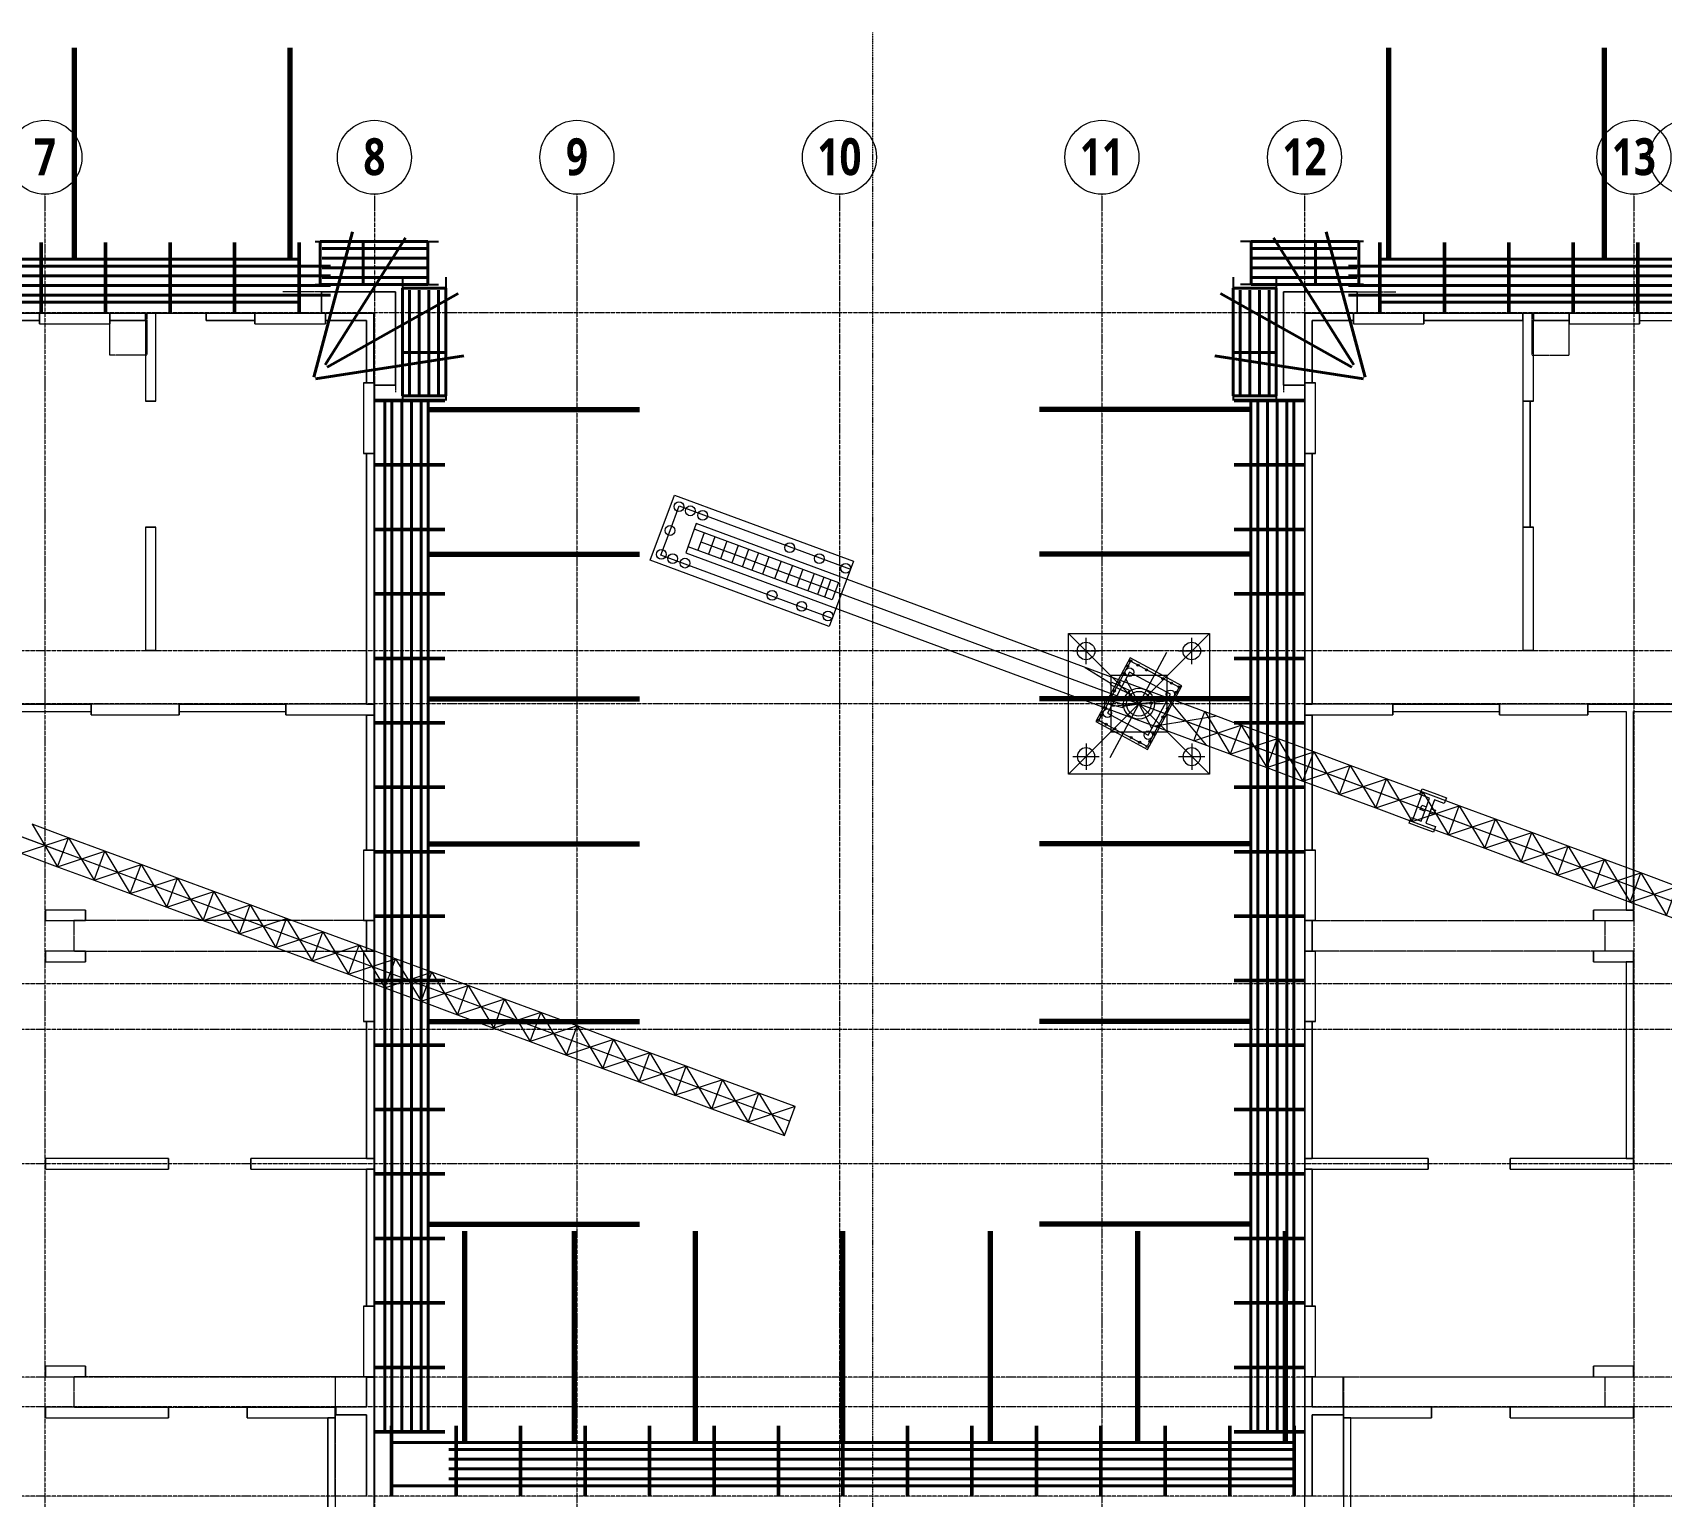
# Model space of a CAD drawing. Header units: millimetres. Extents: x -41779 to 122129, y -6962 to 59838.
# Drawn here: x 1830 to 48065, y 18276 to 59838 of the extents above; entities that cross this region are included whole.
import ezdxf

# ---------------------------------------------------------------- set-up
doc = ezdxf.new("R2010")
doc.units = ezdxf.units.MM
for name, pattern in [('Dash', [6.35, 3.175, -3.175]), ('Dash Dot 3mm', [5, 3, -1, 0, -1]), ('Grid Line', [10, 8, -1, 0, -1])]:
    doc.linetypes.add(name, pattern=pattern)
for name, color, linetype, lineweight in [('10-NR-Text', 4, 'Continuous', 5), ('A-ANNO-MATC', 214, 'Dash Dot 3mm', 9), ('A-DETL', 90, 'Continuous', 5), ('A-DETL-HDLN', 90, 'Dash', 5), ('A-FLOR', 192, 'Continuous', 5), ('A-WALL', 113, 'Continuous', 15), ('kp1', 215, 'Continuous', 15), ('S-BEAM', 12, 'Continuous', 15), ('S-GRID', 1, 'Continuous', 5), ('S-GRID-IDEN', 1, 'Continuous', 9), ('Site Planning 180317_dwg', 8, 'Continuous', 5), ('VATLIEU', 32, 'Continuous', 13)]:
    doc.layers.add(name, color=color, linetype=linetype, lineweight=lineweight)
doc.styles.add('Roboto_B', font='Roboto-Bold.ttf', dxfattribs={"width": 0.8, "height": 1050})

# ---------------------------------------------------------------- blocks, each defined once
blk = doc.blocks.new('BMS-SUPPER STRUCTURE_180317_rvt-1-Level 2 -  FRAME')
at = {"layer": 'A-FLOR', "color": 9}
for p, q in [((10033, 52481), (12133, 52481)), ((10033, 51871), (10033, 52481)), ((12133, 52481), (12133, 49831)), ((37333, 49831), (37333, 52481)), ((37333, 52481), (39433, 52481)), ((39433, 52481), (39433, 51871)), ((-2117, 51871), (2023, 51871)), ((2023, 51871), (4023, 51871)), ((4023, 51871), (5033, 51871)), ((5033, 51871), (5333, 51871)), ((5333, 51871), (8143, 51871)), ((8143, 51871), (10143, 51871)), ((10143, 51871), (10033, 51871)), ((10033, 51871), (10143, 51871)), ((10143, 51871), (11523, 51871)), ((11523, 51871), (10143, 51871)), ((10143, 51871), (11523, 51871)), ((11523, 51871), (11523, 49891)), ((11523, 49891), (11523, 51871)), ((11523, 51871), (11523, 49891)), ((37943, 49891), (37943, 51871)), ((37943, 51871), (39323, 51871)), ((37943, 49891), (37943, 51871)), ((37943, 51871), (39323, 51871)), ((39323, 51871), (41323, 51871)), ((39433, 51871), (39323, 51871)), ((39323, 51871), (39433, 51871)), ((41323, 51871), (44133, 51871)), ((44133, 51871), (44433, 51871)), ((44433, 51871), (45443, 51871)), ((45443, 51871), (47443, 51871)), ((47443, 51871), (51583, 51871)), ((11523, 49891), (11523, 47891)), ((11523, 49831), (11523, 49891)), ((11523, 49891), (11523, 49831)), ((12133, 49831), (11523, 49831)), ((37943, 49831), (37333, 49831)), ((37943, 47891), (37943, 49891)), ((37943, 49891), (37943, 49831)), ((37943, 49831), (37943, 49891)), ((11523, 47891), (11523, 40771)), ((37943, 40771), (37943, 47891)), ((11523, 40771), (11523, 40471)), ((37943, 40471), (37943, 40771)), ((11523, 40471), (11523, 40458)), ((11523, 40458), (11523, 36626)), ((37943, 40458), (37943, 40471)), ((37943, 36626), (37943, 40458)), ((11523, 36626), (11523, 34626)), ((37943, 34626), (37943, 36626)), ((11523, 34626), (11523, 33756)), ((37943, 33756), (37943, 34626)), ((11523, 33756), (11523, 31756)), ((37943, 31756), (37943, 33756)), ((11523, 31756), (11523, 27866)), ((37943, 27866), (37943, 31756)), ((11523, 27866), (11523, 27566)), ((37943, 27566), (37943, 27866)), ((11523, 27566), (11523, 23676)), ((37943, 23676), (37943, 27566)), ((11523, 23676), (11523, 21676)), ((37943, 21676), (37943, 23676)), ((11523, 21676), (11523, 21666)), ((11523, 21666), (11523, 18271)), ((37943, 18271), (37943, 21676))]:
    blk.add_line(p, q, dxfattribs=at)
at = {"layer": 'A-FLOR', "color": 55}
for p, q in [((10033, 52481), (10033, 51871)), ((12133, 52481), (10033, 52481)), ((12133, 49831), (12133, 52481)), ((39433, 52481), (37333, 52481)), ((37333, 52481), (37333, 49831)), ((39433, 51871), (39433, 52481)), ((2023, 51871), (-2117, 51871)), ((5033, 51871), (4023, 51871)), ((8143, 51871), (5333, 51871)), ((11523, 51871), (10143, 51871)), ((11523, 49891), (11523, 51871)), ((39323, 51871), (37943, 51871)), ((37943, 51871), (37943, 49891)), ((44133, 51871), (41323, 51871)), ((45443, 51871), (44433, 51871)), ((51583, 51871), (47443, 51871)), ((11523, 49831), (12133, 49831)), ((37333, 49831), (37943, 49831)), ((11523, 40771), (11523, 47891)), ((37943, 47891), (37943, 40771)), ((11523, 36626), (11523, 40471)), ((37943, 40471), (37943, 36626)), ((11523, 33756), (11523, 34626)), ((37943, 34626), (37943, 33756)), ((11523, 27866), (11523, 31756)), ((37943, 31756), (37943, 27866)), ((11523, 23676), (11523, 27566)), ((37943, 27566), (37943, 23676)), ((11523, 18271), (11523, 21676)), ((37943, 21676), (37943, 18271))]:
    blk.add_line(p, q, dxfattribs=at)
at = {"layer": 'A-FLOR', "color": 43}
for p, q in [((4023, 51871), (2023, 51871)), ((5333, 51871), (5033, 51871)), ((10143, 51871), (8143, 51871)), ((41323, 51871), (39323, 51871)), ((44433, 51871), (44133, 51871)), ((47443, 51871), (45443, 51871)), ((11523, 47891), (11523, 49891)), ((37943, 49891), (37943, 47891)), ((11523, 40471), (11523, 40771)), ((37943, 40771), (37943, 40471)), ((11523, 34626), (11523, 36626)), ((37943, 36626), (37943, 34626)), ((11523, 31756), (11523, 33756)), ((37943, 33756), (37943, 31756)), ((11523, 27566), (11523, 27866)), ((37943, 27866), (37943, 27566)), ((11523, 21676), (11523, 23676)), ((37943, 23676), (37943, 21676))]:
    blk.add_line(p, q, dxfattribs=at)
at = {"layer": 'A-FLOR', "color": 50}
for p, q in [((39323, 51871), (37943, 51871)), ((37943, 51871), (37943, 49891))]:
    blk.add_line(p, q, dxfattribs=at)
at = {"layer": 'A-WALL', "color": 8, "lineweight": 18}
for p, q in [((4023, 51871), (2023, 51871)), ((2023, 51871), (2023, 51571)), ((4023, 51571), (4023, 51871)), ((5333, 51871), (5033, 51871)), ((5033, 51871), (5033, 49371)), ((5333, 49371), (5333, 51871)), ((10143, 51871), (8143, 51871)), ((8143, 51871), (8143, 51571)), ((10143, 51571), (10143, 51871)), ((41323, 51871), (39323, 51871)), ((39323, 51871), (39323, 51571)), ((41323, 51571), (41323, 51871)), ((44433, 51871), (44133, 51871)), ((44133, 51871), (44133, 49371)), ((44433, 49371), (44433, 51871)), ((47443, 51871), (45443, 51871)), ((45443, 51871), (45443, 51571)), ((47443, 51571), (47443, 51871)), ((2023, 51571), (4023, 51571)), ((8143, 51571), (10143, 51571)), ((39323, 51571), (41323, 51571)), ((45443, 51571), (47443, 51571)), ((11523, 49891), (11223, 49891)), ((11223, 49891), (11223, 47891)), ((11523, 47891), (11523, 49891)), ((38243, 49891), (37943, 49891)), ((37943, 49891), (37943, 47891)), ((38243, 47891), (38243, 49891)), ((5033, 49371), (5333, 49371)), ((44133, 49371), (44433, 49371)), ((11223, 47891), (11523, 47891)), ((37943, 47891), (38243, 47891)), ((5333, 45791), (5033, 45791)), ((5033, 45791), (5033, 42291)), ((5333, 42291), (5333, 45791)), ((44433, 45791), (44133, 45791)), ((44133, 45791), (44133, 42291)), ((44433, 42291), (44433, 45791)), ((5033, 42291), (5333, 42291)), ((44133, 42291), (44433, 42291)), ((5993, 40771), (3493, 40771)), ((3493, 40771), (3493, 40471)), ((5993, 40471), (5993, 40771)), ((11523, 40771), (9023, 40771)), ((9023, 40771), (9023, 40471)), ((11523, 40471), (11523, 40771)), ((40443, 40771), (37943, 40771)), ((37943, 40771), (37943, 40471)), ((40443, 40471), (40443, 40771)), ((45973, 40771), (43473, 40771)), ((43473, 40771), (43473, 40471)), ((45973, 40471), (45973, 40771)), ((3493, 40471), (5993, 40471)), ((9023, 40471), (11523, 40471)), ((37943, 40471), (40443, 40471)), ((43473, 40471), (45973, 40471)), ((11223, 36626), (11223, 34626)), ((11523, 36626), (11223, 36626)), ((11523, 34626), (11523, 36626)), ((38243, 36626), (37943, 36626)), ((37943, 36626), (37943, 34626)), ((38243, 34626), (38243, 36626)), ((3333, 34926), (2193, 34926)), ((2193, 34926), (2193, 34626)), ((3333, 34626), (3333, 34926)), ((47273, 34926), (46133, 34926)), ((46133, 34926), (46133, 34626)), ((47273, 34626), (47273, 34926)), ((2193, 34626), (3333, 34626)), ((11223, 34626), (11523, 34626)), ((37943, 34626), (38243, 34626)), ((46133, 34626), (47273, 34626)), ((3333, 33756), (2193, 33756)), ((2193, 33756), (2193, 33456)), ((3333, 33456), (3333, 33756)), ((11223, 33756), (11223, 31756)), ((11523, 33756), (11223, 33756)), ((11523, 31756), (11523, 33756)), ((38243, 33756), (37943, 33756)), ((37943, 33756), (37943, 31756)), ((38243, 31756), (38243, 33756)), ((47273, 33756), (46133, 33756)), ((46133, 33756), (46133, 33456)), ((47273, 33456), (47273, 33756)), ((2193, 33456), (3333, 33456)), ((46133, 33456), (47273, 33456)), ((11223, 31756), (11523, 31756)), ((37943, 31756), (38243, 31756)), ((5693, 27866), (2193, 27866)), ((2193, 27866), (2193, 27566)), ((5693, 27566), (5693, 27866)), ((11523, 27866), (8023, 27866)), ((8023, 27866), (8023, 27566)), ((11523, 27566), (11523, 27866)), ((41443, 27866), (37943, 27866)), ((37943, 27866), (37943, 27566)), ((41443, 27566), (41443, 27866)), ((47273, 27866), (43773, 27866)), ((43773, 27866), (43773, 27566)), ((47273, 27566), (47273, 27866)), ((2193, 27566), (5693, 27566)), ((8023, 27566), (11523, 27566)), ((37943, 27566), (41443, 27566)), ((43773, 27566), (47273, 27566)), ((11223, 23676), (11223, 21676)), ((11523, 23676), (11223, 23676)), ((11523, 21676), (11523, 23676)), ((38243, 23676), (37943, 23676)), ((37943, 23676), (37943, 21676)), ((38243, 21676), (38243, 23676)), ((3333, 21976), (2193, 21976)), ((2193, 21976), (2193, 21676)), ((3333, 21676), (3333, 21976)), ((47273, 21976), (46133, 21976)), ((46133, 21976), (46133, 21676)), ((47273, 21676), (47273, 21976)), ((2193, 21676), (3333, 21676)), ((11223, 21676), (11523, 21676)), ((37943, 21676), (38243, 21676)), ((46133, 21676), (47273, 21676)), ((5693, 20806), (2193, 20806)), ((2193, 20806), (2193, 20506)), ((5693, 20506), (5693, 20806)), ((10423, 20806), (7923, 20806)), ((7923, 20806), (7923, 20506)), ((10423, 20506), (10423, 20806)), ((41543, 20806), (39043, 20806)), ((39043, 20806), (39043, 20506)), ((41543, 20506), (41543, 20806)), ((47273, 20806), (43773, 20806)), ((43773, 20806), (43773, 20506)), ((47273, 20506), (47273, 20806)), ((2193, 20506), (5693, 20506)), ((7923, 20506), (10423, 20506)), ((39043, 20506), (41543, 20506)), ((43773, 20506), (47273, 20506))]:
    blk.add_line(p, q, dxfattribs=at)
at = {"layer": 'A-WALL', "color": 253, "lineweight": 13}
for p, q in [((2023, 51571), (2023, 51871)), ((4023, 51871), (2023, 51871)), ((4023, 51871), (4023, 51571)), ((5033, 51871), (5333, 51871)), ((5033, 51871), (5033, 49371)), ((5333, 49371), (5333, 51871)), ((8143, 51571), (8143, 51871)), ((10143, 51871), (8143, 51871)), ((10143, 51871), (10143, 51571)), ((39323, 51571), (39323, 51871)), ((41323, 51871), (39323, 51871)), ((41323, 51871), (41323, 51571)), ((44133, 51871), (44433, 51871)), ((44133, 51871), (44133, 49371)), ((44433, 49371), (44433, 51871)), ((45443, 51571), (45443, 51871)), ((47443, 51871), (45443, 51871)), ((47443, 51871), (47443, 51571)), ((2023, 51571), (4023, 51571)), ((8143, 51571), (10143, 51571)), ((39323, 51571), (41323, 51571)), ((45443, 51571), (47443, 51571)), ((11223, 49891), (11523, 49891)), ((11223, 49891), (11223, 47891)), ((11523, 47891), (11523, 49891)), ((37943, 49891), (38243, 49891)), ((37943, 49891), (37943, 47891)), ((38243, 47891), (38243, 49891)), ((5333, 49371), (5033, 49371)), ((44433, 49371), (44133, 49371)), ((11523, 47891), (11223, 47891)), ((38243, 47891), (37943, 47891)), ((5033, 45791), (5333, 45791)), ((5033, 45791), (5033, 42291)), ((5333, 42291), (5333, 45791)), ((44133, 45791), (44433, 45791)), ((44133, 45791), (44133, 42291)), ((44433, 42291), (44433, 45791)), ((5333, 42291), (5033, 42291)), ((44433, 42291), (44133, 42291)), ((3493, 40471), (3493, 40771)), ((5993, 40771), (3493, 40771)), ((5993, 40771), (5993, 40471)), ((9023, 40471), (9023, 40771)), ((11523, 40771), (9023, 40771)), ((11523, 40771), (11523, 40471)), ((37943, 40471), (37943, 40771)), ((40443, 40771), (37943, 40771)), ((40443, 40771), (40443, 40471)), ((43473, 40471), (43473, 40771)), ((45973, 40771), (43473, 40771)), ((45973, 40771), (45973, 40471)), ((3493, 40471), (5993, 40471)), ((9023, 40471), (11523, 40471)), ((37943, 40471), (40443, 40471)), ((43473, 40471), (45973, 40471)), ((11223, 36626), (11223, 34626)), ((11223, 36626), (11523, 36626)), ((11523, 34626), (11523, 36626)), ((37943, 36626), (38243, 36626)), ((37943, 36626), (37943, 34626)), ((38243, 34626), (38243, 36626)), ((2193, 34626), (2193, 34926)), ((3333, 34926), (2193, 34926)), ((3333, 34926), (3333, 34626)), ((46133, 34626), (46133, 34926)), ((47273, 34926), (46133, 34926)), ((47273, 34926), (47273, 34626)), ((2193, 34626), (3333, 34626)), ((11523, 34626), (11223, 34626)), ((38243, 34626), (37943, 34626)), ((46133, 34626), (47273, 34626)), ((2193, 33456), (2193, 33756)), ((3333, 33756), (2193, 33756)), ((3333, 33756), (3333, 33456)), ((11223, 33756), (11223, 31756)), ((11223, 33756), (11523, 33756)), ((11523, 31756), (11523, 33756)), ((37943, 33756), (38243, 33756)), ((37943, 33756), (37943, 31756)), ((38243, 31756), (38243, 33756)), ((46133, 33456), (46133, 33756)), ((47273, 33756), (46133, 33756)), ((47273, 33756), (47273, 33456)), ((2193, 33456), (3333, 33456)), ((46133, 33456), (47273, 33456)), ((11523, 31756), (11223, 31756)), ((38243, 31756), (37943, 31756)), ((5693, 27866), (2193, 27866)), ((2193, 27566), (2193, 27866)), ((5693, 27866), (5693, 27566)), ((11523, 27866), (8023, 27866)), ((8023, 27566), (8023, 27866)), ((11523, 27866), (11523, 27566)), ((37943, 27566), (37943, 27866)), ((41443, 27866), (37943, 27866)), ((41443, 27866), (41443, 27566)), ((43773, 27566), (43773, 27866)), ((47273, 27866), (43773, 27866)), ((47273, 27866), (47273, 27566)), ((2193, 27566), (5693, 27566)), ((8023, 27566), (11523, 27566)), ((37943, 27566), (41443, 27566)), ((43773, 27566), (47273, 27566)), ((11223, 23676), (11223, 21676)), ((11223, 23676), (11523, 23676)), ((11523, 21676), (11523, 23676)), ((37943, 23676), (38243, 23676)), ((37943, 23676), (37943, 21676)), ((38243, 21676), (38243, 23676)), ((3333, 21976), (2193, 21976)), ((2193, 21676), (2193, 21976)), ((3333, 21976), (3333, 21676)), ((46133, 21676), (46133, 21976)), ((47273, 21976), (46133, 21976)), ((47273, 21976), (47273, 21676)), ((2193, 21676), (3333, 21676)), ((11523, 21676), (11223, 21676)), ((38243, 21676), (37943, 21676)), ((46133, 21676), (47273, 21676)), ((2193, 20506), (2193, 20806)), ((5693, 20806), (2193, 20806)), ((5693, 20806), (5693, 20506)), ((7923, 20506), (7923, 20806)), ((10423, 20806), (7923, 20806)), ((10423, 20806), (10423, 20506)), ((39043, 20506), (39043, 20806)), ((41543, 20806), (39043, 20806)), ((41543, 20806), (41543, 20506)), ((43773, 20506), (43773, 20806)), ((47273, 20806), (43773, 20806)), ((47273, 20806), (47273, 20506)), ((2193, 20506), (5693, 20506)), ((7923, 20506), (10423, 20506)), ((39043, 20506), (41543, 20506)), ((43773, 20506), (47273, 20506))]:
    blk.add_line(p, q, dxfattribs=at)
at = {"layer": 'S-BEAM', "color": 135, "lineweight": 13}
for p, q in [((2023, 51871), (-2117, 51871)), ((5033, 51861), (4023, 51861)), ((6758, 51661), (6758, 51861)), ((8143, 51861), (6758, 51861)), ((11513, 51861), (10143, 51861)), ((11513, 51661), (11513, 51861)), ((38153, 51871), (37943, 51871)), ((37943, 51871), (37943, 49891)), ((39323, 51871), (38153, 51871)), ((44133, 51871), (41323, 51871)), ((45443, 51871), (44433, 51871)), ((51583, 51871), (47443, 51871)), ((-2117, 51661), (2023, 51661)), ((4023, 51661), (5033, 51661)), ((6758, 51661), (8143, 51661)), ((10143, 51661), (11313, 51661)), ((11313, 51661), (11313, 49891)), ((11513, 49891), (11513, 51661)), ((38153, 49891), (38153, 51661)), ((38153, 51661), (39323, 51661)), ((41323, 51661), (44133, 51661)), ((44433, 51661), (45443, 51661)), ((47443, 51661), (51583, 51661)), ((44133, 49371), (44133, 45791)), ((44343, 45791), (44343, 49371)), ((11313, 47891), (11313, 45981)), ((37943, 47891), (37943, 40771)), ((38153, 40771), (38153, 47891)), ((11313, 45981), (11313, 40771)), ((11523, 40771), (11523, 45981)), ((3493, 40771), (183, 40771)), ((9023, 40771), (5993, 40771)), ((43473, 40771), (40443, 40771)), ((49283, 40771), (45973, 40771)), ((183, 40561), (3493, 40561)), ((5993, 40561), (9023, 40561)), ((11313, 40458), (11523, 40458)), ((11313, 40458), (11313, 36626)), ((11523, 36626), (11523, 40458)), ((37943, 40458), (38153, 40458)), ((37943, 40458), (37943, 36626)), ((38153, 36626), (38153, 40458)), ((40443, 40561), (43473, 40561)), ((45973, 40561), (47063, 40561)), ((47063, 40561), (47063, 34926)), ((47273, 34926), (47273, 40561)), ((47273, 40561), (49283, 40561)), ((11313, 34626), (11313, 33756)), ((11523, 33756), (11523, 34626)), ((37943, 34626), (37943, 33756)), ((38153, 33756), (38153, 34626)), ((47063, 33456), (47063, 27866)), ((47273, 27866), (47273, 33456)), ((11313, 31756), (11313, 27866)), ((11523, 27866), (11523, 31756)), ((37943, 31756), (37943, 27866)), ((38153, 27866), (38153, 31756)), ((11313, 27566), (11313, 23676)), ((11523, 23676), (11523, 27566)), ((37943, 27566), (37943, 23676)), ((38153, 23676), (38153, 27566)), ((11313, 21666), (11523, 21666)), ((11313, 21666), (11313, 20806)), ((11523, 18271), (11523, 21666)), ((37943, 21676), (37943, 18271)), ((38153, 20806), (38153, 21676)), ((10436, 20596), (10436, 20806)), ((11313, 20806), (10436, 20806)), ((39043, 20806), (38153, 20806)), ((10213, 20506), (10213, 16691)), ((10423, 18271), (10423, 20506)), ((10436, 20596), (11313, 20596)), ((11313, 20596), (11313, 18271)), ((38153, 20596), (39043, 20596)), ((38153, 18271), (38153, 20596)), ((39043, 20506), (39043, 18271)), ((39253, 16691), (39253, 20506))]:
    blk.add_line(p, q, dxfattribs=at)
at = {"layer": 'S-BEAM', "color": 254, "lineweight": 13}
for p, q in [((2023, 51871), (-2117, 51871)), ((2023, 51661), (2023, 51871)), ((5033, 51861), (4023, 51861)), ((6758, 51861), (6758, 51661)), ((8143, 51861), (6758, 51861)), ((11508, 51861), (10143, 51861)), ((11513, 51856), (11513, 51661)), ((44133, 51871), (41323, 51871)), ((45443, 51871), (44433, 51871)), ((47443, 51871), (47443, 51661)), ((47443, 51871), (51583, 51871)), ((2023, 51661), (-2117, 51661)), ((5033, 51661), (4023, 51661)), ((8143, 51661), (6758, 51661)), ((11313, 51661), (10143, 51661)), ((11313, 49891), (11313, 51661)), ((11513, 49891), (11513, 51661)), ((38153, 51661), (38153, 49891)), ((39323, 51661), (38153, 51661)), ((44133, 51661), (41323, 51661)), ((45443, 51661), (44433, 51661)), ((47443, 51661), (51583, 51661)), ((44133, 49371), (44133, 45791)), ((44343, 49371), (44343, 45791)), ((11313, 45981), (11313, 47891)), ((38153, 47891), (37943, 47891)), ((37943, 47891), (37943, 40771)), ((38153, 47891), (38153, 40771)), ((11313, 40771), (11313, 45981)), ((11523, 40771), (11523, 45981)), ((183, 40771), (3493, 40771)), ((5993, 40771), (9023, 40771)), ((11523, 40771), (11313, 40771)), ((38153, 40771), (37943, 40771)), ((40443, 40771), (43473, 40771)), ((45973, 40771), (49283, 40771)), ((183, 40561), (3493, 40561)), ((5993, 40561), (9023, 40561)), ((11523, 40458), (11313, 40458)), ((11313, 36626), (11313, 40458)), ((11523, 36626), (11523, 40458)), ((38153, 40458), (37943, 40458)), ((37943, 40458), (37943, 36626)), ((38153, 40458), (38153, 36626)), ((40443, 40561), (43473, 40561)), ((45973, 40561), (47063, 40561)), ((47063, 40561), (47063, 34926)), ((47273, 40561), (47273, 34926)), ((47273, 40561), (49283, 40561)), ((47273, 34926), (47063, 34926)), ((11313, 33756), (11313, 34626)), ((11523, 33756), (11523, 34626)), ((37943, 34626), (37943, 33756)), ((38153, 34626), (38153, 33756)), ((47063, 33456), (47063, 27866)), ((47063, 33456), (47273, 33456)), ((47273, 33456), (47273, 27866)), ((11313, 27866), (11313, 31756)), ((11523, 27866), (11523, 31756)), ((37943, 31756), (37943, 27866)), ((38153, 31756), (38153, 27866)), ((11313, 23676), (11313, 27566)), ((11523, 23676), (11523, 27566)), ((37943, 27566), (37943, 23676)), ((38153, 27566), (38153, 23676)), ((11523, 21666), (11313, 21666)), ((11313, 20806), (11313, 21666)), ((11523, 18271), (11523, 21666)), ((37943, 21676), (37943, 18271)), ((38153, 21676), (38153, 20806)), ((10436, 20806), (10436, 20596)), ((11313, 20806), (10436, 20806)), ((39043, 20806), (38153, 20806)), ((10213, 16691), (10213, 20506)), ((10423, 18271), (10423, 20506)), ((11313, 20596), (10436, 20596)), ((11313, 18271), (11313, 20596)), ((39043, 20596), (38153, 20596)), ((38153, 20596), (38153, 18271)), ((39043, 18271), (39043, 20506)), ((39253, 16691), (39253, 20506))]:
    blk.add_line(p, q, dxfattribs=at)
at = {"layer": 'S-BEAM', "color": 253, "lineweight": 13}
for p, q in [((2023, 51871), (2023, 51661)), ((4023, 51661), (4023, 51861)), ((5033, 51661), (5033, 51861)), ((8143, 51861), (8143, 51661)), ((10143, 51661), (10143, 51861)), ((39323, 51871), (39323, 51661)), ((41323, 51661), (41323, 51871)), ((44133, 51661), (44133, 51871)), ((44433, 51871), (44433, 51661)), ((45443, 51871), (45443, 51661)), ((47443, 51661), (47443, 51871)), ((11513, 49891), (11313, 49891)), ((38153, 49891), (37943, 49891)), ((44133, 49371), (44343, 49371)), ((11313, 47891), (11513, 47891)), ((37943, 47891), (38153, 47891)), ((44343, 45791), (44133, 45791)), ((3493, 40771), (3493, 40561)), ((5993, 40561), (5993, 40771)), ((9023, 40771), (9023, 40561)), ((11313, 40771), (11523, 40771)), ((37943, 40771), (38153, 40771)), ((40443, 40561), (40443, 40771)), ((43473, 40771), (43473, 40561)), ((45973, 40561), (45973, 40771)), ((11523, 36626), (11313, 36626)), ((38153, 36626), (37943, 36626)), ((47063, 34926), (47273, 34926)), ((11523, 34626), (11313, 34626)), ((38153, 34626), (37943, 34626)), ((11523, 33756), (11313, 33756)), ((38153, 33756), (37943, 33756)), ((47273, 33456), (47063, 33456)), ((11313, 31756), (11523, 31756)), ((37943, 31756), (38153, 31756)), ((11313, 27866), (11523, 27866)), ((37943, 27866), (38153, 27866)), ((47063, 27866), (47273, 27866)), ((11523, 27566), (11313, 27566)), ((38153, 27566), (37943, 27566)), ((11523, 23676), (11313, 23676)), ((38153, 23676), (37943, 23676)), ((37943, 21676), (38153, 21676)), ((39043, 20596), (39043, 20806)), ((10423, 20506), (10213, 20506)), ((39253, 20506), (39043, 20506))]:
    blk.add_line(p, q, dxfattribs=at)
at = {"layer": 'S-BEAM', "color": 10, "lineweight": 13}
for p, q in [((4023, 51861), (4023, 51661)), ((5033, 51861), (5033, 51661)), ((8143, 51661), (8143, 51861)), ((10143, 51861), (10143, 51661)), ((37943, 51871), (37943, 49891)), ((37943, 51871), (38153, 51871)), ((39323, 51871), (38153, 51871)), ((39323, 51661), (39323, 51871)), ((41323, 51871), (41323, 51661)), ((44133, 51871), (44133, 51661)), ((44433, 51661), (44433, 51871)), ((45443, 51661), (45443, 51871)), ((11313, 49891), (11513, 49891)), ((37943, 49891), (38153, 49891)), ((44343, 49371), (44133, 49371)), ((11513, 47891), (11313, 47891)), ((44133, 45791), (44343, 45791)), ((3493, 40561), (3493, 40771)), ((5993, 40771), (5993, 40561)), ((9023, 40561), (9023, 40771)), ((40443, 40771), (40443, 40561)), ((43473, 40561), (43473, 40771)), ((45973, 40771), (45973, 40561)), ((11313, 36626), (11523, 36626)), ((37943, 36626), (38153, 36626)), ((11313, 34626), (11523, 34626)), ((37943, 34626), (38153, 34626)), ((11313, 33756), (11523, 33756)), ((37943, 33756), (38153, 33756)), ((11523, 31756), (11313, 31756)), ((38153, 31756), (37943, 31756)), ((11523, 27866), (11313, 27866)), ((38153, 27866), (37943, 27866)), ((47273, 27866), (47063, 27866)), ((11313, 27566), (11523, 27566)), ((37943, 27566), (38153, 27566)), ((11313, 23676), (11523, 23676)), ((37943, 23676), (38153, 23676)), ((38153, 21676), (37943, 21676)), ((39043, 20806), (39043, 20596)), ((10213, 20506), (10423, 20506)), ((39043, 20506), (39253, 20506))]:
    blk.add_line(p, q, dxfattribs=at)
blk = doc.blocks.new('Site Planning 180317_dwg_coc-985133-Level 2 -  FRAME')
at = {"layer": 'kp1', "color": 7}
for p, q in [((87062, 53568), (87062, 55068)), ((86312, 54318), (87812, 54318))]:
    blk.add_line(p, q, dxfattribs=at)
blk.add_circle((87062, 54318), 500, dxfattribs=at)
blk = doc.blocks.new('Site Planning 180317_dwg_coc-985134-Level 2 -  FRAME')
at = {"layer": 'kp1', "color": 7}
for p, q in [((87062, 53568), (87062, 55068)), ((86312, 54318), (87812, 54318))]:
    blk.add_line(p, q, dxfattribs=at)
blk.add_circle((87062, 54318), 500, dxfattribs=at)
blk = doc.blocks.new('Site Planning 180317_dwg_MONGCAUTHAP-985135-Level 2 -  FRAME')
at = {"layer": '10-NR-Text', "color": 131}
blk.add_line((90562, 53818), (86562, 57818), dxfattribs=at)
at = {"layer": '10-NR-Text', "color": 131, "flags": 128}
blk.add_lwpolyline([(86562, 53818), (86562, 57818), (90562, 57818), (90562, 53818), (86562, 53818), (90562, 57818)], dxfattribs=at)
blk.add_lwpolyline([(87762, 55018), (89362, 55018), (89362, 56618), (87762, 56618)], close=True, dxfattribs=at)
at = {"xscale": 0.5, "yscale": 0.5, "zscale": 0.5}
for p in [(43531, 30159), (46531, 30159)]:
    blk.add_blockref('Site Planning 180317_dwg_coc-985133-Level 2 -  FRAME', p, dxfattribs=at)
at = {"extrusion": (0, 0, -1), "xscale": 0.5, "yscale": 0.5, "zscale": -0.5, "rotation": 180}
for p in [(-43531, 81477), (-46531, 81477)]:
    blk.add_blockref('Site Planning 180317_dwg_coc-985134-Level 2 -  FRAME', p, dxfattribs=at)
blk = doc.blocks.new('Site Planning 180317_dwg_ff-985136-Level 2 -  FRAME')
blk.add_blockref('Site Planning 180317_dwg_MONGCAUTHAP-985135-Level 2 -  FRAME', (5625, 428839))
blk = doc.blocks.new('Site Planning 180317_dwg_TC1-985155-Level 2 -  FRAME')
at = {"layer": 'VATLIEU', "color": 254}
for p, q in [((1145730, -337190), (1145547, -337684)), ((1145636, -337445), (1188674, -353366)), ((1146028, -337300), (1145845, -337794)), ((1146374, -337428), (1146191, -337923)), ((1146696, -337547), (1146513, -338042)), ((1146811, -338152), (1146994, -337657)), ((1147266, -337758), (1147083, -338252)), ((1147563, -337868), (1147380, -338362)), ((1147910, -337996), (1147727, -338491)), ((1148232, -338115), (1148049, -338610)), ((1148529, -338225), (1148346, -338720)), ((1148851, -338344), (1148668, -338839)), ((1149123, -338445), (1148940, -338940)), ((1149321, -338519), (1149138, -339013)), ((1158850, -340584), (1157237, -343580)), ((1156543, -341014), (1157279, -341471)), ((1157693, -341341), (1158438, -342742)), ((1156237, -341840), (1157097, -341963)), ((1158855, -341967), (1157275, -342116)), ((1157710, -341911), (1209299, -361003)), ((1158837, -341858), (1159976, -343218)), ((1160281, -342392), (1158531, -342683)), ((1159629, -343091), (1160967, -342647)), ((1160661, -343472), (1161998, -343029)), ((1161693, -343854), (1163030, -343410)), ((1162724, -344236), (1164061, -343792)), ((1163756, -344618), (1165093, -344174)), ((1164788, -344999), (1166125, -344556)), ((1165819, -345381), (1167156, -344937)), ((1166100, -344925), (1166225, -344971)), ((1166851, -345763), (1168188, -345319)), ((1167882, -346145), (1169219, -345701)), ((1168914, -346526), (1170251, -346083)), ((1169946, -346908), (1171283, -346465)), ((1170977, -347290), (1172314, -346846)), ((1172009, -347672), (1173346, -347228)), ((1187483, -353398), (1188820, -352955)), ((1188515, -353780), (1189852, -353336)), ((1189547, -354162), (1190884, -353718)), ((1190578, -354544), (1191915, -354100)), ((1191610, -354926), (1192947, -354482)), ((1192641, -355307), (1193978, -354864)), ((1193673, -355689), (1195010, -355245)), ((1194705, -356071), (1196042, -355627)), ((1195736, -356453), (1197073, -356009)), ((1196768, -356834), (1198105, -356391)), ((1197800, -357216), (1199137, -356772)), ((1198831, -357598), (1200168, -357154)), ((1200168, -357154), (1200894, -358361)), ((1201200, -357536), (1201926, -358743)), ((1202231, -357918), (1202958, -359125)), ((1203263, -358299), (1203989, -359507)), ((1204294, -358681), (1205021, -359888)), ((1205326, -359062), (1206052, -360270)), ((1207389, -359826), (1208115, -361033)), ((1208421, -360207), (1209147, -361415))]:
    blk.add_line(p, q, dxfattribs=at)
at = {"layer": 'VATLIEU', "color": 254, "flags": 128}
for points in [[(1144194, -337970), (1144881, -336116), (1149964, -337997), (1149277, -339852), (1144194, -337970), (1144881, -336116)], [(1144499, -337826), (1144759, -337123), (1145019, -336420), (1149881, -338220)], [(1160280, -342396), (1145500, -336929), (1145210, -337760), (1159974, -343222)], [(1149361, -339625), (1144499, -337826), (1144759, -337123)], [(1145458, -337089), (1149544, -338601), (1149361, -339095), (1145275, -337583)], [(1158518, -341201), (1157829, -340830), (1157752, -340974), (1157002, -342367), (1156924, -342511), (1157613, -342882)], [(1158518, -341201), (1159206, -341572), (1159129, -341716), (1158378, -343109), (1158301, -343252), (1157613, -342882)], [(1157619, -342108), (1158065, -342041), (1157770, -341701)], [(1159935, -342265), (1160967, -342647), (1160661, -343472), (1159629, -343091), (1159935, -342265), (1160661, -343472), (1161693, -343854), (1161998, -343029), (1160967, -342647)], [(1160967, -342647), (1161693, -343854), (1162724, -344236), (1163030, -343410), (1161998, -343029)], [(1161998, -343029), (1162724, -344236), (1163756, -344618), (1164061, -343792), (1163030, -343410)], [(1163030, -343410), (1163756, -344618), (1164788, -344999), (1165093, -344174), (1164061, -343792)], [(1164061, -343792), (1164788, -344999), (1165819, -345381), (1166125, -344556), (1165093, -344174)], [(1165093, -344174), (1165819, -345381), (1166851, -345763), (1167156, -344937), (1166125, -344556)], [(1166125, -344556), (1166851, -345763), (1167882, -346145), (1168188, -345319), (1167156, -344937)], [(1166179, -345096), (1166053, -345049), (1166097, -344932)], [(1166363, -345022), (1166481, -345066), (1166435, -345191), (1166317, -345147)], [(1167156, -344938), (1167882, -346145), (1168914, -346526), (1169219, -345701), (1168188, -345319)], [(1168188, -345319), (1168914, -346526), (1169946, -346908), (1170251, -346083), (1169220, -345701)], [(1169220, -345701), (1169946, -346908), (1170977, -347290), (1171283, -346465), (1170251, -346083)], [(1170251, -346083), (1170977, -347290), (1172009, -347672), (1172314, -346846), (1171283, -346465)], [(1171283, -346465), (1172009, -347672), (1173041, -348054), (1173346, -347228), (1172314, -346846)], [(1172314, -346846), (1173041, -348054), (1174072, -348435), (1174378, -347610), (1173346, -347228)], [(1186757, -352191), (1187483, -353398), (1188515, -353780), (1188820, -352955), (1187789, -352573)], [(1187789, -352573), (1188515, -353780), (1189547, -354162), (1189852, -353336), (1188820, -352955)], [(1188820, -352955), (1189547, -354162), (1190578, -354544), (1190884, -353718), (1189852, -353337)], [(1189852, -353337), (1190578, -354544), (1191610, -354926), (1191915, -354100), (1190884, -353718)], [(1190884, -353718), (1191610, -354926), (1192641, -355307), (1192947, -354482), (1191915, -354100)], [(1191915, -354100), (1192641, -355307), (1193673, -355689), (1193978, -354864), (1192947, -354482)], [(1192947, -354482), (1193673, -355689), (1194705, -356071), (1195010, -355245), (1193979, -354864)], [(1193979, -354864), (1194705, -356071), (1195736, -356453), (1196042, -355627), (1195010, -355245)], [(1195010, -355245), (1195736, -356453), (1196768, -356834), (1197073, -356009), (1196042, -355627)], [(1196042, -355627), (1196768, -356834), (1197800, -357216), (1198105, -356391), (1197073, -356009)], [(1197073, -356009), (1197800, -357216), (1198831, -357598), (1199137, -356772), (1198105, -356391)], [(1198105, -356391), (1198831, -357598), (1199863, -357980), (1200168, -357154), (1199137, -356772)], [(1199137, -356773), (1199863, -357980), (1200894, -358361), (1201200, -357536), (1200168, -357154)], [(1205326, -359063), (1203989, -359507), (1205021, -359888), (1205326, -359063), (1204294, -358681), (1202957, -359125), (1203989, -359507), (1204294, -358681), (1203263, -358299), (1201926, -358743), (1202958, -359125), (1203263, -358299), (1202231, -357918), (1200894, -358361), (1201926, -358743), (1202231, -357918), (1201200, -357536), (1199863, -357980)], [(1207084, -360651), (1206358, -359444), (1205021, -359888), (1206052, -360270), (1206358, -359444), (1205326, -359062)], [(1208421, -360207), (1207084, -360651), (1208115, -361033), (1208421, -360207), (1207389, -359826), (1206052, -360269), (1207084, -360651), (1207389, -359826), (1206358, -359444)], [(1209452, -360589), (1208115, -361033), (1209147, -361415), (1209452, -360589), (1208421, -360207)]]:
    blk.add_lwpolyline(points, dxfattribs=at)
for points in [[(1157578, -342946), (1158315, -343342), (1158593, -342825), (1159288, -341534), (1158552, -341137), (1157816, -340741), (1157120, -342032), (1156842, -342549)], [(1157797, -341147), (1157171, -342310), (1158333, -342936), (1158959, -341773)], [(1157789, -341660), (1157750, -341741), (1157262, -341506), (1157301, -341425)], [(1157607, -342151), (1157631, -342064), (1157107, -341925), (1157084, -342012)], [(1166103, -344455), (1166448, -344582), (1166793, -344710), (1166733, -344871), (1166457, -344769), (1166335, -345098), (1166213, -345428), (1166489, -345530), (1166430, -345691), (1166085, -345563), (1165740, -345435), (1165799, -345275), (1166075, -345377), (1166197, -345047), (1166319, -344718), (1166043, -344615)]]:
    blk.add_lwpolyline(points, close=True, dxfattribs=at)
at = {"layer": 'VATLIEU', "color": 254}
for centre, radius in [((1145010, -336445), 139), ((1145334, -336565), 139), ((1145682, -336694), 139), ((1144759, -337123), 139), ((1148156, -337610), 139), ((1144508, -337801), 139), ((1144832, -337921), 139), ((1145180, -338050), 139), ((1148996, -337920), 139), ((1149743, -338197), 139), ((1147655, -338965), 139), ((1148494, -339276), 139), ((1149241, -339553), 139), ((1157643, -341177), 30), ((1157797, -341147), 121), ((1157752, -340974), 30), ((1157832, -340826), 30), ((1158042, -340945), 30), ((1158284, -341082), 30), ((1157373, -341678), 30), ((1157501, -341440), 30), ((1158065, -342041), 440), ((1158746, -341331), 30), ((1158959, -341773), 121), ((1158993, -341458), 30), ((1159209, -341567), 30), ((1157112, -342161), 30), ((1157234, -341935), 30), ((1158065, -342041), 350), ((1159019, -341919), 30), ((1159129, -341716), 30), ((1156922, -342516), 30), ((1157002, -342367), 30), ((1157171, -342310), 121), ((1157137, -342625), 30), ((1158750, -342419), 30), ((1158878, -342181), 30), ((1157384, -342752), 30), ((1157846, -343001), 30), ((1158333, -342936), 121), ((1158489, -342903), 30), ((1158611, -342676), 30), ((1158088, -343138), 30), ((1158298, -343257), 30), ((1158378, -343109), 30)]:
    blk.add_circle(centre, radius, dxfattribs=at)
blk = doc.blocks.new('Site Planning 180317_dwg-985132-Level 2 -  FRAME')
for name, p in [('Site Planning 180317_dwg_TC1-985155-Level 2 -  FRAME', (-242937, -288443)), ('Site Planning 180317_dwg_TC1-985155-Level 2 -  FRAME', (-181797, -295553)), ('Site Planning 180317_dwg_ff-985136-Level 2 -  FRAME', (882082, -1122254))]:
    blk.add_blockref(name, p)
blk = doc.blocks.new('Grid - Circle-565542-Level 2 -  FRAME')
at = {"layer": 'S-GRID-IDEN'}
blk.add_circle((0, 0), 3.5, dxfattribs=at)

msp = doc.modelspace()

# ---------------------------------------------------------------- linework, layer by layer
at = {"layer": 'A-ANNO-MATC'}
msp.add_line((25681, -6962), (25681, 59838), dxfattribs=at)
at = {"layer": 'A-DETL', "lineweight": 70}
for p, q in [((3021, 53406), (3021, 59406)), ((9143, 53406), (9143, 59406)), ((40323, 53406), (40323, 59406)), ((46445, 53406), (46445, 59406)), ((13058, 49141), (19058, 49141)), ((36408, 49141), (30408, 49141)), ((13058, 45030), (19058, 45030)), ((36408, 45030), (30408, 45030)), ((13058, 40918), (19058, 40918)), ((36408, 40918), (30408, 40918)), ((13058, 36807), (19058, 36807)), ((36408, 36807), (30408, 36807)), ((13058, 31757), (19058, 31757)), ((36408, 31757), (30408, 31757)), ((13058, 26006), (19058, 26006)), ((36408, 26006), (30408, 26006)), ((14103, 19806), (14103, 25806)), ((17213, 19806), (17213, 25806)), ((20646, 19806), (20646, 25806)), ((24833, 19806), (24833, 25806)), ((29020, 19806), (29020, 25806)), ((33206, 19806), (33206, 25806)), ((37393, 19806), (37393, 25806))]:
    msp.add_line(p, q, dxfattribs=at)
at = {"layer": 'A-DETL', "lineweight": 40}
for p, q in [((9810, 50056), (10913, 54181)), ((39656, 50056), (38553, 54181)), ((9993, 52681), (9993, 53906)), ((11218, 53906), (9993, 53906)), ((13048, 53705), (10048, 53705)), ((12415, 54011), (10136, 50400)), ((11218, 52681), (11218, 53906)), ((13048, 53906), (11218, 53906)), ((13048, 52681), (13048, 53906)), ((36418, 52681), (36418, 53906)), ((36418, 53906), (38248, 53906)), ((36418, 53705), (39418, 53705)), ((37051, 54011), (39330, 50400)), ((38248, 52681), (38248, 53906)), ((38248, 53906), (39473, 53906)), ((39473, 52681), (39473, 53906)), ((-1717, 53205), (2283, 53205)), ((243, 53406), (2073, 53406)), ((2073, 53406), (3903, 53406)), ((2283, 53205), (6283, 53205)), ((3903, 53406), (5733, 53406)), ((5733, 53406), (7563, 53406)), ((6283, 53205), (10283, 53205)), ((7563, 53406), (9393, 53406)), ((13048, 53430), (10048, 53430)), ((36418, 53430), (39418, 53430)), ((43183, 53205), (39183, 53205)), ((41903, 53406), (40073, 53406)), ((43733, 53406), (41903, 53406)), ((47183, 53205), (43183, 53205)), ((45563, 53406), (43733, 53406)), ((47393, 53406), (45563, 53406)), ((51183, 53205), (47183, 53205)), ((49223, 53406), (47393, 53406)), ((-1717, 52930), (2283, 52930)), ((2283, 52930), (6283, 52930)), ((6283, 52930), (10283, 52930)), ((13048, 53155), (10048, 53155)), ((13048, 52880), (10048, 52880)), ((36418, 53155), (39418, 53155)), ((36418, 52880), (39418, 52880)), ((43183, 52930), (39183, 52930)), ((47183, 52930), (43183, 52930)), ((51183, 52930), (47183, 52930)), ((-1717, 52655), (2283, 52655)), ((-1717, 52380), (2283, 52380)), ((2283, 52655), (6283, 52655)), ((2283, 52380), (6283, 52380)), ((6283, 52655), (10283, 52655)), ((6283, 52380), (10283, 52380)), ((11218, 52681), (9993, 52681)), ((10192, 50341), (13914, 52433)), ((13048, 52681), (11218, 52681)), ((13558, 52581), (12333, 52581)), ((12333, 52581), (12333, 50751)), ((12532, 52526), (12532, 49526)), ((12807, 52526), (12807, 49526)), ((13082, 52526), (13082, 49526)), ((13357, 52526), (13357, 49526)), ((13558, 52581), (13558, 50751)), ((39274, 50341), (35551, 52433)), ((35908, 52581), (37133, 52581)), ((35908, 52581), (35908, 50751)), ((36109, 52526), (36109, 49526)), ((36384, 52526), (36384, 49526)), ((36418, 52681), (38248, 52681)), ((36659, 52526), (36659, 49526)), ((36934, 52526), (36934, 49526)), ((37133, 52581), (37133, 50751)), ((38248, 52681), (39473, 52681)), ((43183, 52655), (39183, 52655)), ((43183, 52380), (39183, 52380)), ((47183, 52655), (43183, 52655)), ((47183, 52380), (43183, 52380)), ((51183, 52655), (47183, 52655)), ((51183, 52380), (47183, 52380)), ((243, 52181), (2073, 52181)), ((2073, 52181), (3903, 52181)), ((3903, 52181), (5733, 52181)), ((5733, 52181), (7563, 52181)), ((7563, 52181), (9393, 52181)), ((41903, 52181), (40073, 52181)), ((43733, 52181), (41903, 52181)), ((45563, 52181), (43733, 52181)), ((47393, 52181), (45563, 52181)), ((49223, 52181), (47393, 52181)), ((9857, 50004), (14076, 50664)), ((13558, 50751), (12333, 50751)), ((12333, 50751), (12333, 49526)), ((13558, 50751), (13558, 49526)), ((39609, 50004), (35390, 50664)), ((35908, 50751), (37133, 50751)), ((35908, 50751), (35908, 49526)), ((37133, 50751), (37133, 49526)), ((13558, 49526), (12333, 49526)), ((35908, 49526), (37133, 49526)), ((11833, 47561), (11833, 49391)), ((12032, 49391), (12032, 47391)), ((12307, 49391), (12307, 47391)), ((12582, 49391), (12582, 47391)), ((12857, 49391), (12857, 47391)), ((13058, 47561), (13058, 49391)), ((36408, 47561), (36408, 49391)), ((36609, 49391), (36609, 47391)), ((36884, 49391), (36884, 47391)), ((37159, 49391), (37159, 47391)), ((37434, 49391), (37434, 47391)), ((37633, 47561), (37633, 49391)), ((12032, 44111), (12032, 48111)), ((12307, 44111), (12307, 48111)), ((12582, 44111), (12582, 48111)), ((12857, 44111), (12857, 48111)), ((36609, 44111), (36609, 48111)), ((36884, 44111), (36884, 48111)), ((37159, 44111), (37159, 48111)), ((37434, 44111), (37434, 48111)), ((11833, 45731), (11833, 47561)), ((13058, 45731), (13058, 47561)), ((36408, 45731), (36408, 47561)), ((37633, 45731), (37633, 47561)), ((11833, 43901), (11833, 45731)), ((13058, 43901), (13058, 45731)), ((36408, 43901), (36408, 45731)), ((37633, 43901), (37633, 45731)), ((12032, 40111), (12032, 44111)), ((12307, 40111), (12307, 44111)), ((12582, 40111), (12582, 44111)), ((12857, 40111), (12857, 44111)), ((36609, 40111), (36609, 44111)), ((36884, 40111), (36884, 44111)), ((37159, 40111), (37159, 44111)), ((37434, 40111), (37434, 44111)), ((11833, 42071), (11833, 43901)), ((13058, 42071), (13058, 43901)), ((36408, 42071), (36408, 43901)), ((37633, 42071), (37633, 43901)), ((11833, 40241), (11833, 42071)), ((13058, 40241), (13058, 42071)), ((36408, 40241), (36408, 42071)), ((37633, 40241), (37633, 42071)), ((11833, 38411), (11833, 40241)), ((13058, 38411), (13058, 40241)), ((36408, 38411), (36408, 40241)), ((37633, 38411), (37633, 40241)), ((12032, 36111), (12032, 40111)), ((12307, 36111), (12307, 40111)), ((12582, 36111), (12582, 40111)), ((12857, 36111), (12857, 40111)), ((36609, 36111), (36609, 40111)), ((36884, 36111), (36884, 40111)), ((37159, 36111), (37159, 40111)), ((37434, 36111), (37434, 40111)), ((11833, 36581), (11833, 38411)), ((13058, 36581), (13058, 38411)), ((36408, 36581), (36408, 38411)), ((37633, 36581), (37633, 38411)), ((11833, 34751), (11833, 36581)), ((13058, 34751), (13058, 36581)), ((36408, 34751), (36408, 36581)), ((37633, 34751), (37633, 36581)), ((12032, 32111), (12032, 36111)), ((12307, 32111), (12307, 36111)), ((12582, 32111), (12582, 36111)), ((12857, 32111), (12857, 36111)), ((36609, 32111), (36609, 36111)), ((36884, 32111), (36884, 36111)), ((37159, 32111), (37159, 36111)), ((37434, 32111), (37434, 36111)), ((11833, 32921), (11833, 34751)), ((13058, 32921), (13058, 34751)), ((36408, 32921), (36408, 34751)), ((37633, 32921), (37633, 34751)), ((11833, 31091), (11833, 32921)), ((13058, 31091), (13058, 32921)), ((36408, 31091), (36408, 32921)), ((37633, 31091), (37633, 32921)), ((12032, 28111), (12032, 32111)), ((12307, 28111), (12307, 32111)), ((12582, 28111), (12582, 32111)), ((12857, 28111), (12857, 32111)), ((36609, 28111), (36609, 32111)), ((36884, 28111), (36884, 32111)), ((37159, 28111), (37159, 32111)), ((37434, 28111), (37434, 32111)), ((11833, 29261), (11833, 31091)), ((13058, 29261), (13058, 31091)), ((36408, 29261), (36408, 31091)), ((37633, 29261), (37633, 31091)), ((11833, 27431), (11833, 29261)), ((13058, 27431), (13058, 29261)), ((36408, 27431), (36408, 29261)), ((37633, 27431), (37633, 29261)), ((12032, 24111), (12032, 28111)), ((12307, 24111), (12307, 28111)), ((12582, 24111), (12582, 28111)), ((12857, 24111), (12857, 28111)), ((36609, 24111), (36609, 28111)), ((36884, 24111), (36884, 28111)), ((37159, 24111), (37159, 28111)), ((37434, 24111), (37434, 28111)), ((11833, 25601), (11833, 27431)), ((13058, 25601), (13058, 27431)), ((36408, 25601), (36408, 27431)), ((37633, 25601), (37633, 27431)), ((11833, 23771), (11833, 25601)), ((13058, 23771), (13058, 25601)), ((36408, 23771), (36408, 25601)), ((37633, 23771), (37633, 25601)), ((12032, 20111), (12032, 24111)), ((12307, 20111), (12307, 24111)), ((12582, 20111), (12582, 24111)), ((12857, 20111), (12857, 24111)), ((36609, 20111), (36609, 24111)), ((36884, 20111), (36884, 24111)), ((37159, 20111), (37159, 24111)), ((11833, 21941), (11833, 23771)), ((13058, 21941), (13058, 23771)), ((36408, 21941), (36408, 23771)), ((37633, 21941), (37633, 23771)), ((11833, 20111), (11833, 21941)), ((13058, 20111), (13058, 21941)), ((36408, 20111), (36408, 21941)), ((37633, 20111), (37633, 21941)), ((13853, 19806), (12023, 19806)), ((17643, 19605), (13643, 19605)), ((15683, 19806), (13853, 19806)), ((17513, 19806), (15683, 19806)), ((19343, 19806), (17513, 19806)), ((21643, 19605), (17643, 19605)), ((21173, 19806), (19343, 19806)), ((23003, 19806), (21173, 19806)), ((25643, 19605), (21643, 19605)), ((24833, 19806), (23003, 19806)), ((26663, 19806), (24833, 19806)), ((29643, 19605), (25643, 19605)), ((28493, 19806), (26663, 19806)), ((30323, 19806), (28493, 19806)), ((33643, 19605), (29643, 19605)), ((32153, 19806), (30323, 19806)), ((33983, 19806), (32153, 19806)), ((37643, 19605), (33643, 19605)), ((35813, 19806), (33983, 19806)), ((37643, 19806), (35813, 19806)), ((17643, 19330), (13643, 19330)), ((17643, 19055), (13643, 19055)), ((21643, 19330), (17643, 19330)), ((21643, 19055), (17643, 19055)), ((25643, 19330), (21643, 19330)), ((25643, 19055), (21643, 19055)), ((29643, 19330), (25643, 19330)), ((29643, 19055), (25643, 19055)), ((33643, 19330), (29643, 19330)), ((33643, 19055), (29643, 19055)), ((37643, 19330), (33643, 19330)), ((37643, 19055), (33643, 19055)), ((13853, 18581), (12023, 18581)), ((17643, 18780), (13643, 18780)), ((15683, 18581), (13853, 18581)), ((17513, 18581), (15683, 18581)), ((19343, 18581), (17513, 18581)), ((21643, 18780), (17643, 18780)), ((21173, 18581), (19343, 18581)), ((23003, 18581), (21173, 18581)), ((25643, 18780), (21643, 18780)), ((24833, 18581), (23003, 18581)), ((26663, 18581), (24833, 18581)), ((29643, 18780), (25643, 18780)), ((28493, 18581), (26663, 18581)), ((30323, 18581), (28493, 18581)), ((33643, 18780), (29643, 18780)), ((32153, 18581), (30323, 18581)), ((33983, 18581), (32153, 18581)), ((37643, 18780), (33643, 18780)), ((35813, 18581), (33983, 18581)), ((37643, 18581), (35813, 18581))]:
    msp.add_line(p, q, dxfattribs=at)
at = {"layer": 'A-DETL', "lineweight": 50}
for p, q in [((2073, 51881), (2073, 53881)), ((3903, 51881), (3903, 53881)), ((5733, 51881), (5733, 53881)), ((7563, 51881), (7563, 53881)), ((9393, 51881), (9393, 53881)), ((40073, 51881), (40073, 53881)), ((41903, 51881), (41903, 53881)), ((43733, 51881), (43733, 53881)), ((45563, 51881), (45563, 53881)), ((47393, 51881), (47393, 53881)), ((11533, 49391), (13533, 49391)), ((37933, 49391), (35933, 49391)), ((11533, 47561), (13533, 47561)), ((37933, 47561), (35933, 47561)), ((11533, 45731), (13533, 45731)), ((37933, 45731), (35933, 45731)), ((11533, 43901), (13533, 43901)), ((37933, 43901), (35933, 43901)), ((11533, 42071), (13533, 42071)), ((37933, 42071), (35933, 42071)), ((11533, 40241), (13533, 40241)), ((37933, 40241), (35933, 40241)), ((11533, 38411), (13533, 38411)), ((37933, 38411), (35933, 38411)), ((11533, 36581), (13533, 36581)), ((37933, 36581), (35933, 36581)), ((11533, 34751), (13533, 34751)), ((37933, 34751), (35933, 34751)), ((11533, 32921), (13533, 32921)), ((37933, 32921), (35933, 32921)), ((11533, 31091), (13533, 31091)), ((37933, 31091), (35933, 31091)), ((11533, 29261), (13533, 29261)), ((37933, 29261), (35933, 29261)), ((11533, 27431), (13533, 27431)), ((37933, 27431), (35933, 27431)), ((11533, 25601), (13533, 25601)), ((37933, 25601), (35933, 25601)), ((11533, 23771), (13533, 23771)), ((37933, 23771), (35933, 23771)), ((11533, 21941), (13533, 21941)), ((37933, 21941), (35933, 21941)), ((11533, 20111), (13533, 20111)), ((12023, 18281), (12023, 20281)), ((13853, 18281), (13853, 20281)), ((15683, 18281), (15683, 20281)), ((17513, 18281), (17513, 20281)), ((19343, 18281), (19343, 20281)), ((21173, 18281), (21173, 20281)), ((23003, 18281), (23003, 20281)), ((24833, 18281), (24833, 20281)), ((26663, 18281), (26663, 20281)), ((28493, 18281), (28493, 20281)), ((30323, 18281), (30323, 20281)), ((32153, 18281), (32153, 20281)), ((33983, 18281), (33983, 20281)), ((35813, 18281), (35813, 20281)), ((37933, 20111), (35933, 20111)), ((37643, 18281), (37643, 20281))]:
    msp.add_line(p, q, dxfattribs=at)
at = {"layer": 'A-DETL', "lineweight": 25}
for p, q in [((9853, 53906), (13353, 53906)), ((39613, 53906), (36113, 53906)), ((12333, 52894), (12333, 49394)), ((13558, 52894), (13558, 49394)), ((35908, 52894), (35908, 49394)), ((37133, 52894), (37133, 49394)), ((9853, 52681), (13353, 52681)), ((39613, 52681), (36113, 52681))]:
    msp.add_line(p, q, dxfattribs=at)
at = {"layer": 'A-DETL'}
msp.add_line((11533, 49831), (11533, 18281), dxfattribs=at)
at = {"layer": 'A-DETL-HDLN'}
for p, q in [((12133, 52481), (8933, 52481)), ((12133, 52481), (12133, 49631)), ((37333, 52481), (40533, 52481)), ((37333, 52481), (37333, 49631)), ((4023, 51871), (5078, 51871)), ((4023, 50681), (4023, 51871)), ((5078, 51871), (5078, 50681)), ((45443, 51871), (44388, 51871)), ((44388, 51871), (44388, 50681)), ((45443, 50681), (45443, 51871)), ((5078, 50681), (4023, 50681)), ((44388, 50681), (45443, 50681)), ((11523, 34626), (3003, 34626)), ((3003, 34626), (3003, 33756)), ((11523, 33756), (11523, 34626)), ((37943, 34626), (46463, 34626)), ((37943, 33756), (37943, 34626)), ((46463, 34626), (46463, 33756)), ((3003, 33756), (11523, 33756)), ((46463, 33756), (37943, 33756)), ((10433, 21676), (3003, 21676)), ((3003, 21676), (3003, 20806)), ((11523, 21676), (10423, 21676)), ((10423, 21676), (10423, 13001)), ((10433, 20806), (10433, 21676)), ((11523, 13001), (11523, 21676)), ((37943, 21676), (39043, 21676)), ((37943, 13001), (37943, 21676)), ((39033, 21676), (46463, 21676)), ((39033, 20806), (39033, 21676)), ((39043, 21676), (39043, 13001)), ((46463, 21676), (46463, 20806)), ((3003, 20806), (10433, 20806)), ((46463, 20806), (39033, 20806))]:
    msp.add_line(p, q, dxfattribs=at)
at = {"layer": 'S-GRID', "linetype": 'Grid Line'}
for p, q in [((2183, 55247), (2183, -1908)), ((11533, 55247), (11533, -1908)), ((17283, 55247), (17283, -1908)), ((24733, 55247), (24733, -1908)), ((32183, 55247), (32183, -1908)), ((37933, 55247), (37933, -1908)), ((47283, 55247), (47283, -1908)), ((76597, 51881), (-26915, 51881)), ((76597, 42281), (-26915, 42281)), ((76597, 40781), (-26915, 40781)), ((76597, 32831), (-26915, 32831)), ((76597, 31531), (-26915, 31531)), ((76597, 27716), (-26915, 27716)), ((76597, 21666), (-26915, 21666)), ((76597, 20816), (-26915, 20816)), ((76597, 18281), (-26915, 18281))]:
    msp.add_line(p, q, dxfattribs=at)

# ---------------------------------------------------------------- block references
at = {"lineweight": 5}
msp.add_blockref('BMS-SUPPER STRUCTURE_180317_rvt-1-Level 2 -  FRAME', (0, 0), dxfattribs=at)
at = {"layer": 'S-GRID-IDEN', "xscale": 299.9999999999997, "yscale": 299.9999999999997, "zscale": 299.9999999999997, "rotation": 180}
for p in [(2183, 56297), (11533, 56297), (17283, 56297), (24733, 56297), (32183, 56297), (37933, 56297), (47283, 56297), (48783, 56297)]:
    msp.add_blockref('Grid - Circle-565542-Level 2 -  FRAME', p, dxfattribs=at)
at = {"layer": 'Site Planning 180317_dwg', "color": 254, "lineweight": 13}
msp.add_blockref('Site Planning 180317_dwg-985132-Level 2 -  FRAME', (-943036, 678377), dxfattribs=at)

# ---------------------------------------------------------------- texts
at = {"layer": 'S-GRID-IDEN', "lineweight": 5, "char_height": 1050, "attachment_point": 2, "line_spacing_factor": 1.016846, "style": 'Roboto_B'}
for s, insert, width in [('\\fRoboto|b1|i0|c0|p2|;\\W.8;7', (2183, 56839), 807.5), ('\\fRoboto|b1|i0|c0|p2|;\\W.8;8', (11533, 56839), 807.5), ('\\fRoboto|b1|i0|c0|p2|;\\W.8;9', (17283, 56839), 807.5), ('10', (24733, 56839), 1615.01), ('11', (32183, 56839), 1615.01), ('12', (37933, 56839), 1615.01), ('13', (47283, 56839), 1615.01)]:
    msp.add_mtext(s, dxfattribs=dict(at, insert=insert, width=width))

doc.saveas('drawing.dxf')
